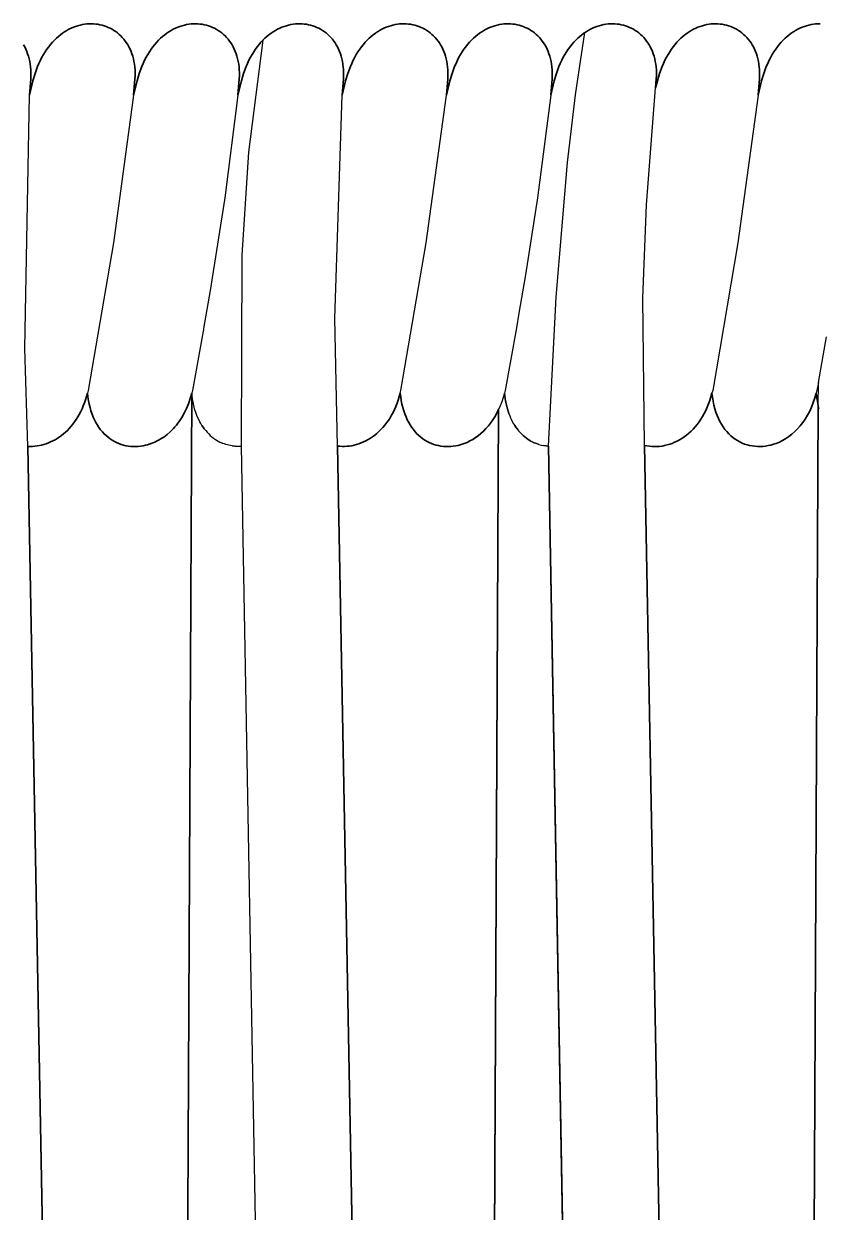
# Model space of a CAD drawing. Header units: millimetres. Extents: x 0 to 1881, y -1115 to 723.
# Drawn here: x 413.9 to 461.4, y 622.5 to 693.5 of the extents above; entities that cross this region are included whole.
import ezdxf

# ---------------------------------------------------------------- set-up
doc = ezdxf.new("R2010")
doc.units = ezdxf.units.MM
doc.layers.add('Blocks', color=7, linetype='Continuous')
doc.layers.add('Blocks$Inner', color=7, linetype='Continuous', lineweight=25, true_color=0x007f00)
doc.layers.add('Blocks$Outline', color=7, linetype='Continuous', lineweight=35, true_color=0xff3f3f)

# ---------------------------------------------------------------- blocks, each defined once
blk = doc.blocks.new('PK4 Lounge Chair Front')
at = {"layer": 'Blocks$Inner'}
blk.add_line((442.266, 670.47), (440.835, 377.55), dxfattribs=at)
for points in [[(414.221, 689.268), (414.3, 690.244), (414.308, 690.43), (414.309, 690.611), (414.302, 690.787), (414.287, 690.958), (414.266, 691.124), (414.238, 691.285), (414.204, 691.441), (414.163, 691.592), (414.116, 691.738), (414.063, 691.879), (414.004, 692.014), (413.94, 692.144), (413.871, 692.268)], [(419.549, 377.804), (414.133, 668.275), (413.957, 674.133), (414.221, 689.268), (414.427, 690.115), (414.557, 690.56), (414.708, 690.971), (414.791, 691.165), (414.878, 691.35), (414.97, 691.527), (415.065, 691.697), (415.165, 691.859), (415.268, 692.012), (415.375, 692.159), (415.485, 692.297), (415.598, 692.427), (415.714, 692.551), (415.832, 692.666), (415.954, 692.774), (416.077, 692.875), (416.202, 692.968), (416.329, 693.053), (416.458, 693.132), (416.588, 693.203), (416.72, 693.267), (416.852, 693.325), (416.985, 693.375), (417.119, 693.418), (417.253, 693.454), (417.387, 693.483), (417.521, 693.505), (417.654, 693.521), (417.788, 693.53), (417.92, 693.532), (418.052, 693.528), (418.183, 693.517), (418.312, 693.5), (418.44, 693.476), (418.566, 693.446), (418.69, 693.41), (418.811, 693.367), (418.931, 693.318), (419.048, 693.263), (419.162, 693.202), (419.273, 693.135), (419.381, 693.062), (419.485, 692.983), (419.586, 692.898), (419.683, 692.807), (419.776, 692.71), (419.864, 692.608), (419.949, 692.5), (420.028, 692.387), (420.103, 692.268), (420.172, 692.144), (420.236, 692.014), (420.295, 691.878), (420.348, 691.738), (420.395, 691.592), (420.436, 691.441), (420.47, 691.285), (420.498, 691.124), (420.519, 690.958), (420.534, 690.787), (420.541, 690.611), (420.54, 690.43), (420.532, 690.244), (420.453, 689.268), (419.248, 680.433), (417.734, 671.61), (417.689, 671.458), (417.637, 671.257), (417.579, 671.063), (417.515, 670.875), (417.445, 670.694), (417.37, 670.519), (417.29, 670.35), (417.205, 670.187), (417.115, 670.032), (417.021, 669.882), (416.923, 669.739), (416.82, 669.603), (416.714, 669.473), (416.604, 669.349), (416.491, 669.233), (416.375, 669.122), (416.256, 669.019), (416.134, 668.922), (416.01, 668.831), (415.883, 668.748), (415.755, 668.671), (415.624, 668.6), (415.492, 668.537), (415.359, 668.48), (415.224, 668.43), (415.089, 668.387), (414.953, 668.35), (414.816, 668.32), (414.679, 668.298), (414.542, 668.282), (414.405, 668.273), (414.269, 668.271), (414.133, 668.275)], [(438.054, 377.964), (432.635, 668.294), (432.485, 675.925), (432.917, 689.268), (432.996, 690.244), (433.004, 690.43), (433.004, 690.611), (432.997, 690.787), (432.983, 690.958), (432.962, 691.124), (432.934, 691.285), (432.9, 691.441), (432.859, 691.592), (432.812, 691.738), (432.759, 691.879), (432.7, 692.014), (432.636, 692.144), (432.566, 692.268), (432.492, 692.387), (432.412, 692.5), (432.328, 692.608), (432.24, 692.71), (432.147, 692.807), (432.05, 692.898), (431.949, 692.982), (431.845, 693.061), (431.737, 693.135), (431.626, 693.202), (431.512, 693.263), (431.395, 693.318), (431.275, 693.367), (431.153, 693.41), (431.029, 693.446), (430.904, 693.476), (430.776, 693.5), (430.646, 693.517), (430.516, 693.528), (430.384, 693.532), (430.252, 693.53), (430.118, 693.521), (429.985, 693.506), (429.851, 693.483), (429.716, 693.454), (429.582, 693.418), (429.449, 693.375), (429.316, 693.325), (429.183, 693.268), (429.052, 693.203), (428.922, 693.132), (428.793, 693.053), (428.666, 692.968), (428.541, 692.875), (428.417, 692.774), (428.296, 692.666), (428.178, 692.551), (428.062, 692.427), (427.949, 692.297), (427.839, 692.158), (427.732, 692.012), (427.629, 691.859), (427.529, 691.697), (427.433, 691.527), (427.342, 691.35), (427.255, 691.164), (427.172, 690.971), (427.021, 690.56), (426.891, 690.115), (426.685, 689.268), (425.895, 683.134), (425.017, 677.6), (424.628, 675.316), (424.629, 675.192), (424.603, 675.169), (423.966, 671.61), (423.922, 671.462), (423.921, 671.458), (423.833, 671.134), (423.729, 670.826), (423.61, 670.536), (423.478, 670.262), (423.332, 670.006), (423.175, 669.767), (423.093, 669.654), (423.008, 669.545), (422.92, 669.44), (422.83, 669.34), (422.738, 669.244), (422.644, 669.153), (422.449, 668.983), (422.349, 668.905), (422.247, 668.831), (422.144, 668.762), (422.039, 668.697), (421.933, 668.637), (421.826, 668.581), (421.718, 668.529), (421.609, 668.482), (421.499, 668.44), (421.388, 668.402), (421.277, 668.368), (421.165, 668.339), (421.017, 668.308), (420.869, 668.285), (420.721, 668.27), (420.573, 668.263), (420.426, 668.264), (420.28, 668.273), (420.135, 668.29), (419.991, 668.316), (419.849, 668.349), (419.71, 668.391), (419.572, 668.441), (419.437, 668.5), (419.305, 668.567), (419.175, 668.642), (419.05, 668.726), (418.927, 668.818), (418.809, 668.918), (418.695, 669.027), (418.586, 669.144), (418.481, 669.27), (418.381, 669.405), (418.286, 669.548), (418.197, 669.7), (418.113, 669.86), (418.036, 670.029), (417.966, 670.207), (417.901, 670.393), (417.844, 670.588), (417.794, 670.792), (417.751, 671.005), (417.716, 671.227), (417.689, 671.458)], [(420.453, 689.268), (420.659, 690.115), (420.789, 690.56), (420.94, 690.971), (421.023, 691.164), (421.11, 691.35), (421.202, 691.527), (421.297, 691.697), (421.397, 691.859), (421.5, 692.012), (421.607, 692.158), (421.717, 692.297), (421.83, 692.427), (421.946, 692.551), (422.064, 692.666), (422.186, 692.774), (422.309, 692.875), (422.434, 692.968), (422.561, 693.053), (422.69, 693.132), (422.82, 693.203), (422.951, 693.268), (423.084, 693.325), (423.217, 693.375), (423.35, 693.418), (423.484, 693.454), (423.619, 693.483), (423.753, 693.506), (423.886, 693.521), (424.02, 693.53), (424.152, 693.532), (424.284, 693.528), (424.414, 693.517), (424.544, 693.5), (424.672, 693.476), (424.797, 693.446), (424.921, 693.41), (425.043, 693.367), (425.163, 693.318), (425.28, 693.263), (425.394, 693.202), (425.505, 693.135), (425.613, 693.061), (425.717, 692.982), (425.818, 692.898), (425.915, 692.807), (426.008, 692.71), (426.096, 692.608), (426.18, 692.5), (426.26, 692.387), (426.334, 692.268), (426.404, 692.144), (426.468, 692.014), (426.527, 691.879), (426.58, 691.738), (426.627, 691.592), (426.668, 691.441), (426.702, 691.285), (426.73, 691.124), (426.751, 690.958), (426.766, 690.787), (426.773, 690.611), (426.772, 690.43), (426.764, 690.244), (426.685, 689.268)], [(432.917, 689.268), (433.123, 690.115), (433.253, 690.56), (433.404, 690.971), (433.487, 691.165), (433.574, 691.35), (433.665, 691.527), (433.761, 691.697), (433.861, 691.859), (433.964, 692.012), (434.071, 692.159), (434.181, 692.297), (434.294, 692.427), (434.41, 692.551), (434.528, 692.666), (434.649, 692.774), (434.773, 692.875), (434.898, 692.968), (435.025, 693.053), (435.154, 693.132), (435.284, 693.203), (435.415, 693.267), (435.548, 693.325), (435.681, 693.375), (435.814, 693.418), (435.948, 693.454), (436.083, 693.483), (436.217, 693.505), (436.35, 693.521), (436.484, 693.53), (436.616, 693.532), (436.748, 693.528), (436.878, 693.517), (437.008, 693.5), (437.135, 693.476), (437.261, 693.446), (437.385, 693.41), (437.507, 693.367), (437.627, 693.318), (437.743, 693.263), (437.858, 693.202), (437.969, 693.135), (438.076, 693.062), (438.181, 692.983), (438.282, 692.898), (438.379, 692.807), (438.472, 692.71), (438.56, 692.608), (438.644, 692.5), (438.724, 692.387), (438.799, 692.268), (438.868, 692.144), (438.932, 692.014), (438.991, 691.878), (439.044, 691.738), (439.091, 691.592), (439.132, 691.441), (439.166, 691.285), (439.194, 691.124), (439.215, 690.958), (439.229, 690.787), (439.236, 690.611), (439.236, 690.43), (439.228, 690.244), (439.149, 689.268)], [(451.65, 689.708), (451.692, 690.244), (451.7, 690.43), (451.7, 690.611), (451.693, 690.787), (451.679, 690.958), (451.658, 691.124), (451.63, 691.285), (451.596, 691.441), (451.555, 691.592), (451.508, 691.738), (451.455, 691.879), (451.396, 692.014), (451.332, 692.144), (451.262, 692.268), (451.188, 692.387), (451.108, 692.5), (451.024, 692.608), (450.935, 692.71), (450.842, 692.807), (450.746, 692.898), (450.645, 692.982), (450.54, 693.061), (450.432, 693.135), (450.321, 693.202), (450.207, 693.263), (450.09, 693.318), (449.971, 693.367), (449.849, 693.41), (449.725, 693.446), (449.599, 693.476), (449.472, 693.5), (449.342, 693.517), (449.212, 693.528), (449.08, 693.532), (448.947, 693.53), (448.814, 693.521), (448.68, 693.506), (448.546, 693.483), (448.412, 693.454), (448.278, 693.418), (448.144, 693.375), (448.012, 693.325), (447.879, 693.268), (447.748, 693.203), (447.618, 693.132), (447.489, 693.053), (447.362, 692.968), (447.237, 692.875), (447.113, 692.774), (446.992, 692.666), (446.873, 692.551), (446.758, 692.427), (446.644, 692.297), (446.534, 692.158), (446.428, 692.012), (446.324, 691.859), (446.225, 691.697), (446.129, 691.527), (446.038, 691.35), (445.951, 691.164), (445.868, 690.971), (445.717, 690.56), (445.587, 690.115), (445.381, 689.268)], [(456.394, 378.128), (450.982, 668.336), (450.892, 677.125), (451.112, 682.705), (451.65, 689.708), (451.752, 690.115), (451.882, 690.56), (452.033, 690.971), (452.116, 691.165), (452.203, 691.35), (452.294, 691.527), (452.39, 691.697), (452.489, 691.859), (452.593, 692.012), (452.699, 692.159), (452.809, 692.297), (452.922, 692.427), (453.038, 692.551), (453.157, 692.666), (453.278, 692.774), (453.401, 692.875), (453.527, 692.968), (453.654, 693.053), (453.783, 693.132), (453.913, 693.203), (454.044, 693.267), (454.176, 693.325), (454.309, 693.375), (454.443, 693.418), (454.577, 693.454), (454.711, 693.483), (454.845, 693.505), (454.979, 693.521), (455.112, 693.53), (455.245, 693.532), (455.377, 693.528), (455.507, 693.517), (455.636, 693.5), (455.764, 693.476), (455.89, 693.446), (456.014, 693.41), (456.136, 693.367), (456.255, 693.318), (456.372, 693.263), (456.486, 693.202), (456.597, 693.135), (456.705, 693.062), (456.81, 692.983), (456.91, 692.898), (457.007, 692.807), (457.1, 692.71), (457.189, 692.608), (457.273, 692.5), (457.352, 692.387), (457.427, 692.268), (457.497, 692.144), (457.561, 692.014), (457.619, 691.878), (457.672, 691.738), (457.719, 691.592), (457.76, 691.441), (457.795, 691.285), (457.823, 691.124), (457.844, 690.958), (457.858, 690.787), (457.865, 690.611), (457.865, 690.43), (457.857, 690.244), (457.777, 689.268), (456.572, 680.433), (455.059, 671.61), (455.014, 671.458), (454.955, 671.236), (454.889, 671.021), (454.817, 670.814), (454.737, 670.615), (454.651, 670.424), (454.558, 670.241), (454.46, 670.065), (454.357, 669.898), (454.247, 669.738), (454.134, 669.587), (454.015, 669.443), (453.892, 669.308), (453.765, 669.18), (453.634, 669.061), (453.5, 668.95), (453.362, 668.847), (453.222, 668.752), (453.079, 668.666), (452.934, 668.587), (452.787, 668.517), (452.639, 668.456), (452.489, 668.402), (452.338, 668.357), (452.186, 668.321), (452.034, 668.293), (451.881, 668.273), (451.729, 668.262), (451.578, 668.26), (451.427, 668.266), (451.277, 668.281), (451.129, 668.304), (450.982, 668.336)], [(461.379, 672.092), (461.867, 674.816)], [(461.477, 693.532), (461.344, 693.53), (461.211, 693.521), (461.077, 693.506), (460.943, 693.483), (460.809, 693.454), (460.675, 693.418), (460.541, 693.375), (460.408, 693.325), (460.276, 693.268), (460.145, 693.203), (460.015, 693.132), (459.886, 693.053), (459.759, 692.968), (459.633, 692.875), (459.51, 692.774), (459.389, 692.666), (459.27, 692.551), (459.154, 692.427), (459.041, 692.297), (458.931, 692.158), (458.825, 692.012), (458.721, 691.859), (458.622, 691.697), (458.526, 691.527), (458.435, 691.35), (458.347, 691.164), (458.265, 690.971), (458.114, 690.56), (457.984, 690.115), (457.777, 689.268)], [(426.331, 668.307), (426.518, 668.285), (426.612, 668.279), (426.707, 668.277), (426.897, 668.28), (426.948, 679.694), (427.345, 685.854), (428.189, 692.558)], [(446.572, 377.06), (447.422, 547.804), (445.245, 668.29), (445.712, 677.184), (446.383, 685.247), (446.853, 689.291), (447.422, 693.006)], [(423.922, 671.451), (423.922, 671.451), (422.487, 377.804)], [(424.531, 669.529), (424.6, 669.426), (424.671, 669.327), (424.6, 669.426), (424.531, 669.529), (424.465, 669.637), (424.403, 669.749), (424.343, 669.865), (424.287, 669.987), (424.234, 670.112), (424.185, 670.243), (424.096, 670.517), (424.022, 670.809), (423.964, 671.12), (423.922, 671.45), (423.922, 671.462), (423.923, 671.462)], [(436.385, 671.458), (436.33, 671.249), (436.269, 671.046), (436.201, 670.85), (436.128, 670.661), (436.048, 670.48), (435.963, 670.305), (435.873, 670.138), (435.778, 669.977), (435.677, 669.823), (435.573, 669.677), (435.464, 669.537), (435.351, 669.405), (435.235, 669.28), (435.115, 669.162), (434.991, 669.051), (434.865, 668.947), (434.735, 668.851), (434.603, 668.762), (434.47, 668.68), (434.333, 668.606), (434.196, 668.539), (434.056, 668.479), (433.916, 668.427), (433.774, 668.382), (433.632, 668.345), (433.489, 668.315), (433.346, 668.292), (433.203, 668.278), (433.06, 668.27), (432.917, 668.27), (432.776, 668.278), (432.635, 668.294)], [(442.617, 671.458), (442.545, 671.193), (442.461, 670.941)], [(442.881, 670.239), (442.792, 670.516), (442.717, 670.811), (442.659, 671.125), (442.617, 671.458), (442.659, 671.125), (442.717, 670.811), (442.792, 670.516), (442.834, 670.375), (442.881, 670.239), (442.931, 670.108), (442.985, 669.981), (443.042, 669.859)], [(455.014, 671.458), (455.043, 671.21), (455.082, 670.972), (455.129, 670.745), (455.185, 670.528), (455.25, 670.321), (455.322, 670.125), (455.401, 669.938), (455.488, 669.761), (455.582, 669.595), (455.682, 669.438), (455.789, 669.292), (455.901, 669.155), (456.019, 669.029), (456.142, 668.912), (456.269, 668.805), (456.402, 668.708), (456.538, 668.62), (456.678, 668.542), (456.822, 668.474), (456.968, 668.416), (457.118, 668.367), (457.27, 668.327), (457.424, 668.298), (457.579, 668.277), (457.737, 668.266), (457.895, 668.265), (458.054, 668.273), (458.213, 668.29), (458.372, 668.317), (458.531, 668.353), (458.69, 668.397), (458.847, 668.452), (458.946, 668.491), (459.044, 668.533), (459.238, 668.629), (459.428, 668.74), (459.614, 668.865), (459.795, 669.004), (459.969, 669.157), (460.137, 669.324), (460.298, 669.505), (460.452, 669.701), (460.596, 669.91), (460.732, 670.134), (460.857, 670.371), (460.972, 670.622), (461.075, 670.887), (461.167, 671.166), (461.246, 671.458)], [(461.428, 670.507), (461.373, 670.716), (459.941, 377.922)], [(424.287, 669.987), (424.343, 669.866), (424.403, 669.749)], [(443.165, 669.629), (443.102, 669.742), (443.042, 669.859), (443.102, 669.742), (443.165, 669.629), (443.232, 669.521), (443.301, 669.417), (443.374, 669.318), (443.458, 669.212), (443.546, 669.111), (443.636, 669.016), (443.73, 668.927), (443.826, 668.843), (443.925, 668.765), (444.027, 668.693), (444.131, 668.626), (444.196, 668.589), (444.262, 668.554), (444.328, 668.521), (444.395, 668.491), (444.532, 668.437), (444.671, 668.392), (444.812, 668.355), (444.955, 668.326)], [(424.671, 669.327), (424.757, 669.218), (424.846, 669.115), (424.938, 669.018), (425.034, 668.927), (425.132, 668.842), (425.233, 668.763), (425.336, 668.69), (425.443, 668.622), (425.527, 668.575), (425.612, 668.53), (425.699, 668.49), (425.786, 668.453)], [(443.374, 669.318), (443.301, 669.417), (443.232, 669.521)], [(428.224, 377.261), (429.074, 548.194), (426.897, 668.28), (426.707, 668.276), (426.518, 668.285), (426.424, 668.294), (426.331, 668.307), (426.238, 668.323), (426.146, 668.342), (426.055, 668.364), (425.964, 668.391), (425.875, 668.42), (425.786, 668.453), (425.698, 668.49), (425.612, 668.53), (425.527, 668.574)], [(444.671, 668.392), (444.532, 668.437), (444.464, 668.463), (444.396, 668.491), (444.262, 668.554), (444.131, 668.626), (444.027, 668.693), (443.925, 668.765), (443.826, 668.843), (443.73, 668.927)], [(445.245, 668.29), (445.099, 668.304), (444.955, 668.326), (445.099, 668.304), (445.245, 668.29), (447.422, 548.194), (450.663, 377.616)]]:
    blk.add_lwpolyline(points, dxfattribs=at)
for points in [[(442.266, 670.47), (442.158, 670.253), (442.042, 670.047), (441.919, 669.852), (441.789, 669.668), (441.652, 669.495), (441.51, 669.333), (441.361, 669.182), (441.207, 669.043), (441.049, 668.914), (440.886, 668.797), (440.72, 668.691), (440.55, 668.597), (440.377, 668.514), (440.202, 668.444), (440.025, 668.384), (439.846, 668.336), (439.699, 668.306), (439.551, 668.284), (439.404, 668.269), (439.256, 668.263), (439.11, 668.265), (438.964, 668.275), (438.819, 668.292), (438.676, 668.318), (438.535, 668.353), (438.396, 668.395), (438.259, 668.446), (438.124, 668.504), (437.993, 668.571), (437.864, 668.647), (437.739, 668.731), (437.617, 668.823), (437.5, 668.923), (437.386, 669.032), (437.277, 669.149), (437.173, 669.275), (437.073, 669.41), (436.979, 669.553), (436.89, 669.704), (436.807, 669.864), (436.731, 670.033), (436.66, 670.21), (436.596, 670.396), (436.539, 670.591), (436.489, 670.795), (436.447, 671.007), (436.412, 671.228), (436.385, 671.458), (436.43, 671.61), (437.943, 680.433), (439.149, 689.268), (439.355, 690.115), (439.485, 690.56), (439.636, 690.971), (439.719, 691.164), (439.806, 691.35), (439.897, 691.527), (439.993, 691.697), (440.093, 691.859), (440.196, 692.012), (440.303, 692.158), (440.413, 692.297), (440.526, 692.427), (440.642, 692.551), (440.76, 692.666), (440.881, 692.774), (441.005, 692.875), (441.13, 692.968), (441.257, 693.053), (441.386, 693.132), (441.516, 693.203), (441.647, 693.268), (441.78, 693.325), (441.913, 693.375), (442.046, 693.418), (442.18, 693.454), (442.314, 693.483), (442.448, 693.506), (442.582, 693.521), (442.716, 693.53), (442.848, 693.532), (442.98, 693.528), (443.11, 693.517), (443.24, 693.5), (443.367, 693.476), (443.493, 693.446), (443.617, 693.41), (443.739, 693.367), (443.859, 693.318), (443.975, 693.263), (444.089, 693.202), (444.201, 693.135), (444.308, 693.061), (444.413, 692.982), (444.514, 692.898), (444.611, 692.807), (444.704, 692.71), (444.792, 692.608), (444.876, 692.5), (444.956, 692.387), (445.03, 692.268), (445.1, 692.144), (445.164, 692.014), (445.223, 691.879), (445.276, 691.738), (445.323, 691.592), (445.364, 691.441), (445.398, 691.285), (445.426, 691.124), (445.447, 690.958), (445.461, 690.787), (445.468, 690.611), (445.468, 690.43), (445.46, 690.244), (445.381, 689.268), (444.591, 683.132), (443.866, 678.52), (443.482, 676.23), (443.331, 675.352), (442.662, 671.61), (442.617, 671.458), (442.545, 671.193), (442.461, 670.941), (442.368, 670.701)], [(461.379, 672.092), (461.291, 671.61), (461.246, 671.458), (461.269, 671.262), (461.298, 671.074), (461.373, 670.716)]]:
    blk.add_lwpolyline(points, close=True, dxfattribs=at)
at = {"layer": 'Blocks$Outline'}
for points in [[(414.221, 689.268), (414.3, 690.244), (414.308, 690.43), (414.309, 690.611), (414.302, 690.787), (414.287, 690.958), (414.266, 691.124), (414.238, 691.285), (414.204, 691.441), (414.163, 691.592), (414.116, 691.738), (414.063, 691.879), (414.004, 692.014), (413.94, 692.144), (413.871, 692.268)], [(420.453, 689.268), (420.532, 690.244), (420.54, 690.43), (420.541, 690.611), (420.534, 690.787), (420.519, 690.958), (420.498, 691.124), (420.47, 691.285), (420.436, 691.441), (420.395, 691.592), (420.348, 691.738), (420.295, 691.878), (420.236, 692.014), (420.172, 692.144), (420.103, 692.268), (420.028, 692.387), (419.949, 692.5), (419.864, 692.608), (419.776, 692.71), (419.683, 692.807), (419.586, 692.898), (419.485, 692.983), (419.381, 693.062), (419.273, 693.135), (419.162, 693.202), (419.048, 693.263), (418.931, 693.318), (418.811, 693.367), (418.69, 693.41), (418.566, 693.446), (418.44, 693.476), (418.312, 693.5), (418.183, 693.517), (418.052, 693.528), (417.92, 693.532), (417.788, 693.53), (417.654, 693.521), (417.521, 693.505), (417.387, 693.483), (417.253, 693.454), (417.119, 693.418), (416.985, 693.375), (416.852, 693.325), (416.72, 693.267), (416.588, 693.203), (416.458, 693.132), (416.329, 693.053), (416.202, 692.968), (416.077, 692.875), (415.954, 692.774), (415.832, 692.666), (415.714, 692.551), (415.598, 692.427), (415.485, 692.297), (415.375, 692.159), (415.268, 692.012), (415.165, 691.859), (415.065, 691.697), (414.97, 691.527), (414.878, 691.35), (414.791, 691.165), (414.708, 690.971), (414.557, 690.56), (414.427, 690.115), (414.221, 689.268)], [(426.685, 689.268), (426.764, 690.244), (426.772, 690.43), (426.773, 690.611), (426.766, 690.787), (426.751, 690.958), (426.73, 691.124), (426.702, 691.285), (426.668, 691.441), (426.627, 691.592), (426.58, 691.738), (426.527, 691.879), (426.468, 692.014), (426.404, 692.144), (426.334, 692.268), (426.26, 692.387), (426.18, 692.5), (426.096, 692.608), (426.008, 692.71), (425.915, 692.807), (425.818, 692.898), (425.717, 692.982), (425.613, 693.061), (425.505, 693.135), (425.394, 693.202), (425.28, 693.263), (425.163, 693.318), (425.043, 693.367), (424.921, 693.41), (424.797, 693.446), (424.672, 693.476), (424.544, 693.5), (424.414, 693.517), (424.284, 693.528), (424.152, 693.532), (424.02, 693.53), (423.886, 693.521), (423.753, 693.506), (423.619, 693.483), (423.484, 693.454), (423.35, 693.418), (423.217, 693.375), (423.084, 693.325), (422.951, 693.268), (422.82, 693.203), (422.69, 693.132), (422.561, 693.053), (422.434, 692.968), (422.309, 692.875), (422.186, 692.774), (422.064, 692.666), (421.946, 692.551), (421.83, 692.427), (421.717, 692.297), (421.607, 692.158), (421.5, 692.012), (421.397, 691.859), (421.297, 691.697), (421.202, 691.527), (421.11, 691.35), (421.023, 691.164), (420.94, 690.971), (420.789, 690.56), (420.659, 690.115), (420.453, 689.268)], [(432.917, 689.268), (432.996, 690.244), (433.004, 690.43), (433.004, 690.611), (432.997, 690.787), (432.983, 690.958), (432.962, 691.124), (432.934, 691.285), (432.9, 691.441), (432.859, 691.592), (432.812, 691.738), (432.759, 691.879), (432.7, 692.014), (432.636, 692.144), (432.566, 692.268), (432.492, 692.387), (432.412, 692.5), (432.328, 692.608), (432.24, 692.71), (432.147, 692.807), (432.05, 692.898), (431.949, 692.982), (431.845, 693.061), (431.737, 693.135), (431.626, 693.202), (431.512, 693.263), (431.395, 693.318), (431.275, 693.367), (431.153, 693.41), (431.029, 693.446), (430.904, 693.476), (430.776, 693.5), (430.646, 693.517), (430.516, 693.528), (430.384, 693.532), (430.252, 693.53), (430.118, 693.521), (429.985, 693.506), (429.851, 693.483), (429.716, 693.454), (429.582, 693.418), (429.449, 693.375), (429.316, 693.325), (429.183, 693.268), (429.052, 693.203), (428.922, 693.132), (428.793, 693.053), (428.666, 692.968), (428.541, 692.875), (428.417, 692.774), (428.296, 692.666), (428.178, 692.551), (428.062, 692.427), (427.949, 692.297), (427.839, 692.158), (427.732, 692.012), (427.629, 691.859), (427.529, 691.697), (427.433, 691.527), (427.342, 691.35), (427.255, 691.164), (427.172, 690.971), (427.021, 690.56), (426.891, 690.115), (426.685, 689.268)], [(439.149, 689.268), (439.228, 690.244), (439.236, 690.43), (439.236, 690.611), (439.229, 690.787), (439.215, 690.958), (439.194, 691.124), (439.166, 691.285), (439.132, 691.441), (439.091, 691.592), (439.044, 691.738), (438.991, 691.878), (438.932, 692.014), (438.868, 692.144), (438.799, 692.268), (438.724, 692.387), (438.644, 692.5), (438.56, 692.608), (438.472, 692.71), (438.379, 692.807), (438.282, 692.898), (438.181, 692.983), (438.076, 693.062), (437.969, 693.135), (437.858, 693.202), (437.743, 693.263), (437.627, 693.318), (437.507, 693.367), (437.385, 693.41), (437.261, 693.446), (437.135, 693.476), (437.008, 693.5), (436.878, 693.517), (436.748, 693.528), (436.616, 693.532), (436.484, 693.53), (436.35, 693.521), (436.217, 693.505), (436.083, 693.483), (435.948, 693.454), (435.814, 693.418), (435.681, 693.375), (435.548, 693.325), (435.415, 693.267), (435.284, 693.203), (435.154, 693.132), (435.025, 693.053), (434.898, 692.968), (434.773, 692.875), (434.649, 692.774), (434.528, 692.666), (434.41, 692.551), (434.294, 692.427), (434.181, 692.297), (434.071, 692.159), (433.964, 692.012), (433.861, 691.859), (433.761, 691.697), (433.665, 691.527), (433.574, 691.35), (433.487, 691.165), (433.404, 690.971), (433.253, 690.56), (433.123, 690.115), (432.917, 689.268)], [(445.381, 689.268), (445.46, 690.244), (445.468, 690.43), (445.468, 690.611), (445.461, 690.787), (445.447, 690.958), (445.426, 691.124), (445.398, 691.285), (445.364, 691.441), (445.323, 691.592), (445.276, 691.738), (445.223, 691.879), (445.164, 692.014), (445.1, 692.144), (445.03, 692.268), (444.956, 692.387), (444.876, 692.5), (444.792, 692.608), (444.704, 692.71), (444.611, 692.807), (444.514, 692.898), (444.413, 692.982), (444.308, 693.061), (444.201, 693.135), (444.089, 693.202), (443.975, 693.263), (443.859, 693.318), (443.739, 693.367), (443.617, 693.41), (443.493, 693.446), (443.367, 693.476), (443.24, 693.5), (443.11, 693.517), (442.98, 693.528), (442.848, 693.532), (442.716, 693.53), (442.582, 693.521), (442.448, 693.506), (442.314, 693.483), (442.18, 693.454), (442.046, 693.418), (441.913, 693.375), (441.78, 693.325), (441.647, 693.268), (441.516, 693.203), (441.386, 693.132), (441.257, 693.053), (441.13, 692.968), (441.005, 692.875), (440.881, 692.774), (440.76, 692.666), (440.642, 692.551), (440.526, 692.427), (440.413, 692.297), (440.303, 692.158), (440.196, 692.012), (440.093, 691.859), (439.993, 691.697), (439.897, 691.527), (439.806, 691.35), (439.719, 691.164), (439.636, 690.971), (439.485, 690.56), (439.355, 690.115), (439.149, 689.268)], [(451.65, 689.708), (451.692, 690.244), (451.7, 690.43), (451.7, 690.611), (451.693, 690.787), (451.679, 690.958), (451.658, 691.124), (451.63, 691.285), (451.596, 691.441), (451.555, 691.592), (451.508, 691.738), (451.455, 691.879), (451.396, 692.014), (451.332, 692.144), (451.262, 692.268), (451.188, 692.387), (451.108, 692.5), (451.024, 692.608), (450.935, 692.71), (450.842, 692.807), (450.746, 692.898), (450.645, 692.982), (450.54, 693.061), (450.432, 693.135), (450.321, 693.202), (450.207, 693.263), (450.09, 693.318), (449.971, 693.367), (449.849, 693.41), (449.725, 693.446), (449.599, 693.476), (449.472, 693.5), (449.342, 693.517), (449.212, 693.528), (449.08, 693.532), (448.947, 693.53), (448.814, 693.521), (448.68, 693.506), (448.546, 693.483), (448.412, 693.454), (448.278, 693.418), (448.144, 693.375), (448.012, 693.325), (447.879, 693.268), (447.748, 693.203), (447.618, 693.132), (447.489, 693.053), (447.362, 692.968), (447.237, 692.875), (447.113, 692.774), (446.992, 692.666), (446.873, 692.551), (446.758, 692.427), (446.644, 692.297), (446.534, 692.158), (446.428, 692.012), (446.324, 691.859), (446.225, 691.697), (446.129, 691.527), (446.038, 691.35), (445.951, 691.164), (445.868, 690.971), (445.717, 690.56), (445.587, 690.115), (445.381, 689.268)], [(457.777, 689.268), (457.857, 690.244), (457.865, 690.43), (457.865, 690.611), (457.858, 690.787), (457.844, 690.958), (457.823, 691.124), (457.795, 691.285), (457.76, 691.441), (457.719, 691.592), (457.672, 691.738), (457.619, 691.878), (457.561, 692.014), (457.497, 692.144), (457.427, 692.268), (457.352, 692.387), (457.273, 692.5), (457.189, 692.608), (457.1, 692.71), (457.007, 692.807), (456.91, 692.898), (456.81, 692.983), (456.705, 693.062), (456.597, 693.135), (456.486, 693.202), (456.372, 693.263), (456.255, 693.318), (456.136, 693.367), (456.014, 693.41), (455.89, 693.446), (455.764, 693.476), (455.636, 693.5), (455.507, 693.517), (455.377, 693.528), (455.245, 693.532), (455.112, 693.53), (454.979, 693.521), (454.845, 693.505), (454.711, 693.483), (454.577, 693.454), (454.443, 693.418), (454.309, 693.375), (454.176, 693.325), (454.044, 693.267), (453.913, 693.203), (453.783, 693.132), (453.654, 693.053), (453.527, 692.968), (453.401, 692.875), (453.278, 692.774), (453.157, 692.666), (453.038, 692.551), (452.922, 692.427), (452.809, 692.297), (452.699, 692.159), (452.593, 692.012), (452.489, 691.859), (452.39, 691.697), (452.294, 691.527), (452.203, 691.35), (452.116, 691.165), (452.033, 690.971), (451.882, 690.56), (451.752, 690.115), (451.65, 689.708)], [(461.477, 693.532), (461.344, 693.53), (461.211, 693.521), (461.077, 693.506), (460.943, 693.483), (460.809, 693.454), (460.675, 693.418), (460.541, 693.375), (460.408, 693.325), (460.276, 693.268), (460.145, 693.203), (460.015, 693.132), (459.886, 693.053), (459.759, 692.968), (459.633, 692.875), (459.51, 692.774), (459.389, 692.666), (459.27, 692.551), (459.154, 692.427), (459.041, 692.297), (458.931, 692.158), (458.825, 692.012), (458.721, 691.859), (458.622, 691.697), (458.526, 691.527), (458.435, 691.35), (458.347, 691.164), (458.265, 690.971), (458.114, 690.56), (457.984, 690.115), (457.777, 689.268)], [(417.689, 671.458), (417.637, 671.257), (417.579, 671.063), (417.515, 670.875), (417.445, 670.694), (417.37, 670.519), (417.29, 670.35), (417.205, 670.187), (417.115, 670.032), (417.021, 669.882), (416.923, 669.739), (416.82, 669.603), (416.714, 669.473), (416.604, 669.349), (416.491, 669.233), (416.375, 669.122), (416.256, 669.019), (416.134, 668.922), (416.01, 668.831), (415.883, 668.748), (415.755, 668.671), (415.624, 668.6), (415.492, 668.537), (415.359, 668.48), (415.224, 668.43), (415.089, 668.387), (414.953, 668.35), (414.816, 668.32), (414.679, 668.298), (414.542, 668.282), (414.405, 668.273), (414.269, 668.271), (414.133, 668.275)], [(423.922, 671.462), (423.921, 671.458), (423.833, 671.134), (423.729, 670.826), (423.61, 670.536), (423.478, 670.262), (423.332, 670.006), (423.175, 669.767), (423.093, 669.654), (423.008, 669.545), (422.92, 669.44), (422.83, 669.34), (422.738, 669.244), (422.644, 669.153), (422.449, 668.983), (422.349, 668.905), (422.247, 668.831), (422.144, 668.762), (422.039, 668.697), (421.933, 668.637), (421.826, 668.581), (421.718, 668.529), (421.609, 668.482), (421.499, 668.44), (421.388, 668.402), (421.277, 668.368), (421.165, 668.339), (421.017, 668.308), (420.869, 668.285), (420.721, 668.27), (420.573, 668.263), (420.426, 668.264), (420.28, 668.273), (420.135, 668.29), (419.991, 668.316), (419.849, 668.349), (419.71, 668.391), (419.572, 668.441), (419.437, 668.5), (419.305, 668.567), (419.175, 668.642), (419.05, 668.726), (418.927, 668.818), (418.809, 668.918), (418.695, 669.027), (418.586, 669.144), (418.481, 669.27), (418.381, 669.405), (418.286, 669.548), (418.197, 669.7), (418.113, 669.86), (418.036, 670.029), (417.966, 670.207), (417.901, 670.393), (417.844, 670.588), (417.794, 670.792), (417.751, 671.005), (417.716, 671.227), (417.689, 671.458)], [(422.487, 377.822), (423.922, 671.451)], [(423.922, 671.451), (423.922, 671.45), (423.922, 671.45), (423.922, 671.45), (423.922, 671.462)], [(438.054, 377.98), (432.635, 668.294), (432.776, 668.278), (432.917, 668.27), (433.06, 668.27), (433.203, 668.278), (433.346, 668.292), (433.489, 668.315), (433.632, 668.345), (433.774, 668.382), (433.916, 668.427), (434.056, 668.479), (434.196, 668.539), (434.333, 668.606), (434.47, 668.68), (434.603, 668.762), (434.735, 668.851), (434.865, 668.947), (434.991, 669.051), (435.115, 669.162), (435.235, 669.28), (435.351, 669.405), (435.464, 669.537), (435.573, 669.677), (435.677, 669.823), (435.778, 669.977), (435.873, 670.138), (435.963, 670.305), (436.048, 670.48), (436.128, 670.661), (436.201, 670.85), (436.269, 671.046), (436.33, 671.249), (436.385, 671.458), (436.412, 671.228), (436.447, 671.007), (436.489, 670.795), (436.539, 670.591), (436.596, 670.396), (436.66, 670.21), (436.731, 670.033), (436.807, 669.864), (436.89, 669.704), (436.979, 669.553), (437.073, 669.41), (437.173, 669.275), (437.277, 669.149), (437.386, 669.032), (437.5, 668.923), (437.617, 668.823), (437.739, 668.731), (437.864, 668.647), (437.993, 668.571), (438.124, 668.504), (438.259, 668.446), (438.396, 668.395), (438.535, 668.353), (438.676, 668.318), (438.819, 668.292), (438.964, 668.275), (439.11, 668.265), (439.256, 668.263), (439.404, 668.269), (439.551, 668.284), (439.699, 668.306), (439.846, 668.336), (440.025, 668.384), (440.202, 668.444), (440.377, 668.514), (440.55, 668.597), (440.72, 668.691), (440.886, 668.797), (441.049, 668.914), (441.207, 669.043), (441.361, 669.182), (441.51, 669.333), (441.652, 669.495), (441.789, 669.668), (441.919, 669.852), (442.042, 670.047), (442.158, 670.253), (442.266, 670.47), (440.835, 377.55)], [(455.014, 671.458), (454.955, 671.236), (454.889, 671.021), (454.817, 670.814), (454.737, 670.615), (454.651, 670.424), (454.558, 670.241), (454.46, 670.065), (454.357, 669.898), (454.247, 669.738), (454.134, 669.587), (454.015, 669.443), (453.892, 669.308), (453.765, 669.18), (453.634, 669.061), (453.5, 668.95), (453.362, 668.847), (453.222, 668.752), (453.079, 668.666), (452.934, 668.587), (452.787, 668.517), (452.639, 668.456), (452.489, 668.402), (452.338, 668.357), (452.186, 668.321), (452.034, 668.293), (451.881, 668.273), (451.729, 668.262), (451.578, 668.26), (451.427, 668.266), (451.277, 668.281), (451.129, 668.304), (450.982, 668.336)], [(461.246, 671.458), (461.167, 671.166), (461.075, 670.887), (460.972, 670.622), (460.857, 670.371), (460.732, 670.134), (460.596, 669.91), (460.452, 669.701), (460.298, 669.505), (460.137, 669.324), (459.969, 669.157), (459.795, 669.004), (459.614, 668.865), (459.428, 668.74), (459.238, 668.629), (459.044, 668.533), (458.946, 668.491), (458.847, 668.452), (458.69, 668.397), (458.531, 668.353), (458.372, 668.317), (458.213, 668.29), (458.054, 668.273), (457.895, 668.265), (457.737, 668.266), (457.579, 668.277), (457.424, 668.298), (457.27, 668.327), (457.118, 668.367), (456.968, 668.416), (456.822, 668.474), (456.678, 668.542), (456.538, 668.62), (456.402, 668.708), (456.269, 668.805), (456.142, 668.912), (456.019, 669.029), (455.901, 669.155), (455.789, 669.292), (455.682, 669.438), (455.582, 669.595), (455.488, 669.761), (455.401, 669.938), (455.322, 670.125), (455.25, 670.321), (455.185, 670.528), (455.129, 670.745), (455.082, 670.972), (455.043, 671.21), (455.014, 671.458)], [(461.373, 670.716), (461.298, 671.074), (461.269, 671.262), (461.246, 671.458)], [(459.941, 377.923), (461.373, 670.716)], [(414.133, 668.275), (419.548, 377.858)], [(446.573, 377.328), (447.422, 547.804), (445.245, 668.29)], [(445.245, 668.29), (447.422, 548.194), (450.653, 378.117)], [(450.982, 668.336), (456.394, 378.134)]]:
    blk.add_lwpolyline(points, dxfattribs=at)

msp = doc.modelspace()

# ---------------------------------------------------------------- block references
at = {"layer": 'Blocks'}
msp.add_blockref('PK4 Lounge Chair Front', (0, 0), dxfattribs=at)

doc.saveas('drawing.dxf')
